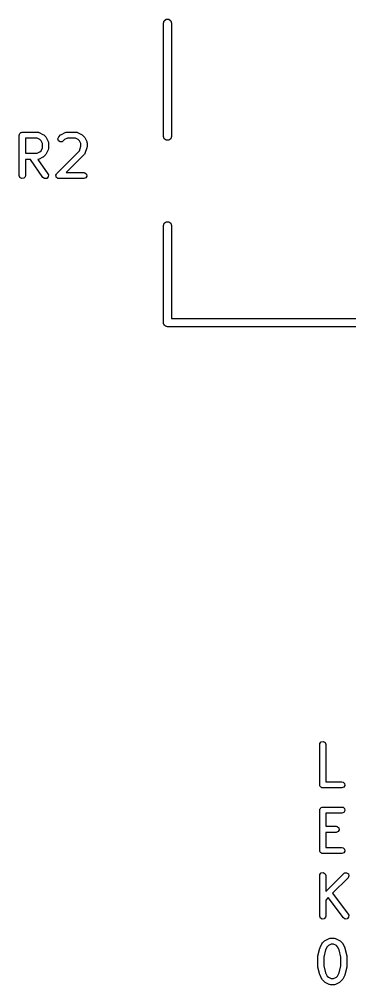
# Model space of a CAD drawing. Extents: x 96.6 to 192.3, y -145.4 to -48.3.
# Drawn here: x 168.34 to 176.5, y -145.36 to -121.5 of the extents above; entities that cross this region are included whole.
import ezdxf

# ---------------------------------------------------------------- set-up
doc = ezdxf.new("R2010")
doc.units = 0
doc.layers.add('BLACK', color=7, linetype='CONTINUOUS')

msp = doc.modelspace()

# ---------------------------------------------------------------- linework, layer by layer
at = {"layer": 'BLACK', "linetype": 'CONTINUOUS'}
for p, q in [((171.9, -121.6), (171.919, -121.541)), ((171.9, -124.4), (171.9, -121.6)), ((171.919, -121.541), (171.969, -121.505)), ((171.969, -121.505), (172.031, -121.505)), ((172.031, -121.505), (172.081, -121.541)), ((172.081, -121.541), (172.1, -121.6)), ((172.1, -121.6), (172.1, -124.4)), ((168.337, -124.367), (168.339, -124.358)), ((168.337, -125.367), (168.337, -124.367)), ((168.338, -124.354), (168.34, -124.351)), ((168.339, -124.358), (168.338, -124.354)), ((168.34, -124.351), (168.341, -124.342)), ((168.341, -124.342), (168.354, -124.327)), ((168.354, -124.327), (168.364, -124.31)), ((168.364, -124.31), (168.37, -124.308)), ((168.37, -124.308), (168.374, -124.302)), ((168.374, -124.302), (168.394, -124.299)), ((168.394, -124.299), (168.412, -124.292)), ((168.412, -124.292), (168.793, -124.292)), ((168.775, -124.442), (168.487, -124.442)), ((168.487, -124.442), (168.487, -124.816)), ((168.844, -124.477), (168.775, -124.442)), ((168.793, -124.292), (168.819, -124.297)), ((168.819, -124.297), (168.822, -124.3)), ((168.822, -124.3), (168.826, -124.3)), ((168.826, -124.3), (168.922, -124.348)), ((168.874, -124.507), (168.844, -124.477)), ((168.908, -124.576), (168.874, -124.507)), ((168.922, -124.348), (168.94, -124.361)), ((168.94, -124.361), (168.941, -124.362)), ((168.941, -124.362), (168.989, -124.41)), ((168.989, -124.41), (169.002, -124.428)), ((169.002, -124.428), (169.003, -124.429)), ((169.003, -124.429), (169.05, -124.524)), ((169.29, -124.456), (169.311, -124.41)), ((169.303, -124.506), (169.29, -124.456)), ((169.345, -124.535), (169.303, -124.506)), ((169.311, -124.41), (169.359, -124.362)), ((169.359, -124.362), (169.377, -124.349)), ((169.377, -124.349), (169.378, -124.348)), ((169.378, -124.348), (169.474, -124.3)), ((169.456, -124.477), (169.417, -124.516)), ((169.525, -124.442), (169.456, -124.477)), ((169.474, -124.3), (169.499, -124.293)), ((169.499, -124.293), (169.503, -124.294)), ((169.503, -124.294), (169.507, -124.292)), ((169.507, -124.292), (169.745, -124.292)), ((169.728, -124.442), (169.525, -124.442)), ((169.796, -124.477), (169.728, -124.442)), ((169.745, -124.292), (169.771, -124.297)), ((169.771, -124.297), (169.774, -124.3)), ((169.774, -124.3), (169.779, -124.3)), ((169.779, -124.3), (169.874, -124.348)), ((169.826, -124.507), (169.796, -124.477)), ((169.861, -124.576), (169.826, -124.507)), ((169.874, -124.348), (169.892, -124.361)), ((169.892, -124.361), (169.894, -124.362)), ((169.894, -124.362), (169.941, -124.41)), ((169.941, -124.41), (169.954, -124.428)), ((169.954, -124.428), (169.955, -124.429)), ((169.955, -124.429), (170.003, -124.524)), ((171.919, -124.459), (171.9, -124.4)), ((171.969, -124.495), (171.919, -124.459)), ((172.031, -124.495), (171.969, -124.495)), ((172.081, -124.459), (172.031, -124.495)), ((172.1, -124.4), (172.081, -124.459)), ((168.874, -124.752), (168.908, -124.683)), ((168.908, -124.683), (168.908, -124.576)), ((169.05, -124.734), (169.003, -124.829)), ((169.05, -124.524), (169.058, -124.549)), ((169.051, -124.73), (169.05, -124.734)), ((169.054, -124.726), (169.051, -124.73)), ((169.058, -124.701), (169.054, -124.726)), ((169.058, -124.549), (169.057, -124.554)), ((169.057, -124.554), (169.058, -124.558)), ((169.058, -124.558), (169.058, -124.701)), ((169.396, -124.531), (169.345, -124.535)), ((169.417, -124.516), (169.396, -124.531)), ((169.823, -124.755), (169.861, -124.641)), ((169.861, -124.641), (169.861, -124.576)), ((170.007, -124.677), (169.959, -124.82)), ((170.003, -124.524), (170.01, -124.549)), ((170.011, -124.653), (170.007, -124.675)), ((170.007, -124.675), (170.007, -124.677)), ((170.01, -124.549), (170.009, -124.554)), ((170.009, -124.554), (170.011, -124.558)), ((170.011, -124.558), (170.011, -124.653)), ((168.487, -124.816), (168.775, -124.816)), ((168.611, -124.966), (168.487, -124.966)), ((168.487, -124.966), (168.487, -125.367)), ((168.922, -125.41), (168.611, -124.966)), ((168.775, -124.816), (168.844, -124.782)), ((168.797, -124.965), (168.794, -124.966)), ((168.794, -124.966), (169.045, -125.324)), ((168.801, -124.966), (168.797, -124.965)), ((168.826, -124.958), (168.801, -124.966)), ((168.922, -124.911), (168.826, -124.958)), ((168.844, -124.782), (168.874, -124.752)), ((168.923, -124.909), (168.922, -124.911)), ((168.941, -124.897), (168.923, -124.909)), ((168.989, -124.849), (168.941, -124.897)), ((169.003, -124.829), (168.989, -124.848)), ((168.989, -124.848), (168.989, -124.849)), ((169.264, -125.314), (169.823, -124.755)), ((169.941, -124.849), (169.498, -125.292)), ((169.943, -124.845), (169.941, -124.849)), ((169.947, -124.843), (169.943, -124.845)), ((169.959, -124.82), (169.947, -124.843)), ((168.354, -125.416), (168.337, -125.367)), ((168.399, -125.441), (168.354, -125.416)), ((168.449, -125.432), (168.399, -125.441)), ((168.482, -125.393), (168.449, -125.432)), ((168.487, -125.367), (168.482, -125.393)), ((168.964, -125.44), (168.922, -125.41)), ((169.015, -125.435), (168.964, -125.44)), ((169.051, -125.399), (169.015, -125.435)), ((169.045, -125.324), (169.056, -125.348)), ((169.056, -125.348), (169.051, -125.399)), ((169.242, -125.361), (169.243, -125.358)), ((169.248, -125.383), (169.242, -125.361)), ((169.243, -125.354), (169.254, -125.335)), ((169.243, -125.358), (169.243, -125.354)), ((169.252, -125.405), (169.248, -125.383)), ((169.254, -125.407), (169.252, -125.405)), ((169.254, -125.335), (169.264, -125.314)), ((169.255, -125.41), (169.254, -125.407)), ((169.274, -125.423), (169.255, -125.41)), ((169.291, -125.438), (169.274, -125.423)), ((169.296, -125.439), (169.291, -125.438)), ((169.297, -125.44), (169.296, -125.439)), ((169.301, -125.44), (169.297, -125.44)), ((169.317, -125.442), (169.301, -125.44)), ((169.936, -125.442), (169.317, -125.442)), ((169.498, -125.292), (169.936, -125.292)), ((169.936, -125.292), (169.961, -125.297)), ((169.984, -125.425), (169.936, -125.442)), ((169.961, -125.297), (170.001, -125.33)), ((170.01, -125.38), (169.984, -125.425)), ((170.001, -125.33), (170.01, -125.38)), ((171.9, -126.6), (171.919, -126.541)), ((171.9, -129), (171.9, -126.6)), ((171.919, -126.541), (171.969, -126.505)), ((171.969, -126.505), (172.031, -126.505)), ((172.031, -126.505), (172.081, -126.541)), ((172.081, -126.541), (172.1, -126.6)), ((172.1, -126.6), (172.1, -128.9)), ((171.905, -129.015), (171.9, -129)), ((171.905, -129.031), (171.905, -129.015)), ((171.914, -129.044), (171.905, -129.031)), ((172.1, -128.9), (183.9, -128.9)), ((171.919, -129.059), (171.914, -129.044)), ((171.932, -129.068), (171.919, -129.059)), ((171.941, -129.081), (171.932, -129.068)), ((171.956, -129.086), (171.941, -129.081)), ((171.969, -129.095), (171.956, -129.086)), ((171.985, -129.095), (171.969, -129.095)), ((172, -129.1), (171.985, -129.095)), ((184, -129.1), (172, -129.1)), ((175.763, -139.422), (175.768, -139.397)), ((175.763, -140.422), (175.763, -139.422)), ((175.768, -139.397), (175.801, -139.357)), ((175.801, -139.357), (175.851, -139.349)), ((175.851, -139.349), (175.896, -139.374)), ((175.896, -139.374), (175.913, -139.422)), ((175.913, -139.422), (175.913, -140.347)), ((175.77, -140.441), (175.763, -140.422)), ((175.773, -140.46), (175.77, -140.441)), ((175.778, -140.464), (175.773, -140.46)), ((175.781, -140.471), (175.778, -140.464)), ((175.798, -140.48), (175.781, -140.471)), ((175.812, -140.493), (175.798, -140.48)), ((175.913, -140.347), (176.314, -140.347)), ((176.314, -140.347), (176.34, -140.352)), ((176.362, -140.48), (176.314, -140.497)), ((176.34, -140.352), (176.379, -140.385)), ((176.388, -140.435), (176.362, -140.48)), ((176.379, -140.385), (176.388, -140.435)), ((175.822, -140.495), (175.812, -140.493)), ((175.825, -140.496), (175.822, -140.495)), ((175.828, -140.496), (175.825, -140.496)), ((175.838, -140.497), (175.828, -140.496)), ((176.314, -140.497), (175.838, -140.497)), ((175.763, -141.042), (175.765, -141.033)), ((175.763, -142.042), (175.763, -141.042)), ((175.764, -141.029), (175.766, -141.026)), ((175.765, -141.033), (175.764, -141.029)), ((175.766, -141.026), (175.768, -141.017)), ((175.768, -141.017), (175.78, -141.002)), ((175.78, -141.002), (175.79, -140.985)), ((175.79, -140.985), (175.796, -140.983)), ((175.796, -140.983), (175.801, -140.977)), ((175.801, -140.977), (175.82, -140.974)), ((175.82, -140.974), (175.838, -140.967)), ((175.838, -140.967), (176.314, -140.967)), ((176.314, -141.117), (175.913, -141.117)), ((175.913, -141.117), (175.913, -141.444)), ((176.314, -140.967), (176.34, -140.972)), ((176.362, -141.1), (176.314, -141.117)), ((176.34, -140.972), (176.379, -141.005)), ((176.388, -141.055), (176.362, -141.1)), ((176.379, -141.005), (176.388, -141.055)), ((175.913, -141.444), (176.171, -141.444)), ((176.171, -141.594), (175.913, -141.594)), ((175.913, -141.594), (175.913, -141.967)), ((176.171, -141.444), (176.197, -141.448)), ((176.22, -141.576), (176.171, -141.594)), ((176.197, -141.448), (176.236, -141.481)), ((176.245, -141.532), (176.22, -141.576)), ((176.236, -141.481), (176.245, -141.532)), ((175.77, -142.061), (175.763, -142.042)), ((175.773, -142.08), (175.77, -142.061)), ((175.778, -142.084), (175.773, -142.08)), ((175.781, -142.091), (175.778, -142.084)), ((175.798, -142.1), (175.781, -142.091)), ((175.812, -142.113), (175.798, -142.1)), ((175.822, -142.115), (175.812, -142.113)), ((175.825, -142.116), (175.822, -142.115)), ((175.828, -142.116), (175.825, -142.116)), ((175.838, -142.117), (175.828, -142.116)), ((176.314, -142.117), (175.838, -142.117)), ((175.913, -141.967), (176.314, -141.967)), ((176.314, -141.967), (176.34, -141.972)), ((176.362, -142.1), (176.314, -142.117)), ((176.34, -141.972), (176.379, -142.005)), ((176.388, -142.055), (176.362, -142.1)), ((176.379, -142.005), (176.388, -142.055)), ((175.768, -142.637), (175.801, -142.597)), ((175.801, -142.597), (175.851, -142.589)), ((175.851, -142.589), (175.896, -142.614)), ((175.896, -142.614), (175.913, -142.662)), ((175.913, -143.053), (176.356, -142.609)), ((176.356, -142.609), (176.378, -142.594)), ((176.378, -142.594), (176.429, -142.59)), ((176.429, -142.59), (176.471, -142.619)), ((176.471, -142.619), (176.484, -142.669)), ((175.763, -142.662), (175.768, -142.637)), ((175.763, -143.662), (175.763, -142.662)), ((175.913, -142.662), (175.913, -143.053)), ((176.463, -142.715), (176.08, -143.098)), ((176.484, -142.669), (176.463, -142.715)), ((176.08, -143.098), (176.47, -143.617)), ((175.973, -143.205), (175.913, -143.265)), ((175.913, -143.265), (175.913, -143.662)), ((176.35, -143.707), (175.973, -143.205)), ((175.781, -143.711), (175.763, -143.662)), ((175.825, -143.736), (175.781, -143.711)), ((175.876, -143.727), (175.825, -143.736)), ((175.909, -143.688), (175.876, -143.727)), ((175.913, -143.662), (175.909, -143.688)), ((176.392, -143.735), (176.35, -143.707)), ((176.443, -143.729), (176.392, -143.735)), ((176.478, -143.692), (176.443, -143.729)), ((176.47, -143.617), (176.481, -143.641)), ((176.481, -143.641), (176.478, -143.692)), ((175.833, -144.325), (175.88, -144.277)), ((175.88, -144.277), (175.899, -144.264)), ((175.899, -144.264), (175.9, -144.263)), ((175.9, -144.263), (175.995, -144.215)), ((175.995, -144.215), (176.02, -144.208)), ((176.02, -144.208), (176.024, -144.209)), ((176.024, -144.209), (176.029, -144.207)), ((176.029, -144.207), (176.124, -144.207)), ((176.124, -144.207), (176.149, -144.212)), ((176.149, -144.212), (176.153, -144.215)), ((176.153, -144.215), (176.157, -144.215)), ((176.157, -144.215), (176.253, -144.263)), ((176.253, -144.263), (176.271, -144.276)), ((176.271, -144.276), (176.272, -144.277)), ((176.272, -144.277), (176.32, -144.325)), ((175.718, -144.645), (175.765, -144.455)), ((175.765, -144.455), (175.771, -144.443)), ((175.771, -144.439), (175.819, -144.344)), ((175.771, -144.443), (175.771, -144.439)), ((175.819, -144.344), (175.832, -144.326)), ((175.832, -144.326), (175.833, -144.325)), ((175.909, -144.499), (175.865, -144.673)), ((175.947, -144.422), (175.909, -144.499)), ((175.978, -144.392), (175.947, -144.422)), ((176.046, -144.357), (175.978, -144.392)), ((176.106, -144.357), (176.046, -144.357)), ((176.175, -144.392), (176.106, -144.357)), ((176.205, -144.422), (176.175, -144.392)), ((176.244, -144.499), (176.205, -144.422)), ((176.287, -144.673), (176.244, -144.499)), ((176.32, -144.325), (176.333, -144.343)), ((176.333, -144.343), (176.334, -144.344)), ((176.334, -144.344), (176.381, -144.439)), ((176.381, -144.439), (176.385, -144.452)), ((176.385, -144.452), (176.387, -144.455)), ((176.387, -144.455), (176.435, -144.645)), ((175.715, -144.663), (175.718, -144.649)), ((175.715, -144.901), (175.715, -144.663)), ((175.718, -144.649), (175.718, -144.645)), ((175.865, -144.673), (175.865, -144.892)), ((176.287, -144.892), (176.287, -144.673)), ((176.435, -144.645), (176.436, -144.66)), ((176.436, -144.66), (176.437, -144.663)), ((176.437, -144.663), (176.437, -144.901)), ((175.717, -144.905), (175.715, -144.901)), ((175.718, -144.92), (175.717, -144.905)), ((175.765, -145.11), (175.718, -144.92)), ((175.865, -144.892), (175.909, -145.066)), ((176.244, -145.066), (176.287, -144.892)), ((176.435, -144.92), (176.387, -145.11)), ((176.437, -144.901), (176.434, -144.916)), ((176.434, -144.916), (176.435, -144.92)), ((175.767, -145.113), (175.765, -145.11)), ((175.771, -145.125), (175.767, -145.113)), ((175.819, -145.221), (175.771, -145.125)), ((175.82, -145.222), (175.819, -145.221)), ((175.833, -145.24), (175.82, -145.222)), ((175.88, -145.288), (175.833, -145.24)), ((175.909, -145.066), (175.947, -145.143)), ((175.947, -145.143), (175.978, -145.173)), ((175.978, -145.173), (176.046, -145.207)), ((176.046, -145.207), (176.106, -145.207)), ((176.106, -145.207), (176.175, -145.173)), ((176.175, -145.173), (176.205, -145.143)), ((176.205, -145.143), (176.244, -145.066)), ((176.32, -145.24), (176.272, -145.288)), ((176.334, -145.221), (176.32, -145.239)), ((176.32, -145.239), (176.32, -145.24)), ((176.381, -145.125), (176.334, -145.221)), ((176.382, -145.122), (176.381, -145.125)), ((176.387, -145.11), (176.382, -145.122)), ((175.882, -145.288), (175.88, -145.288)), ((175.9, -145.302), (175.882, -145.288)), ((175.995, -145.349), (175.9, -145.302)), ((175.999, -145.35), (175.995, -145.349)), ((176.003, -145.353), (175.999, -145.35)), ((176.029, -145.357), (176.003, -145.353)), ((176.124, -145.357), (176.029, -145.357)), ((176.128, -145.356), (176.124, -145.357)), ((176.132, -145.357), (176.128, -145.356)), ((176.157, -145.349), (176.132, -145.357)), ((176.253, -145.302), (176.157, -145.349)), ((176.254, -145.301), (176.253, -145.302)), ((176.272, -145.288), (176.254, -145.301))]:
    msp.add_line(p, q, dxfattribs=at)

doc.saveas('drawing.dxf')
